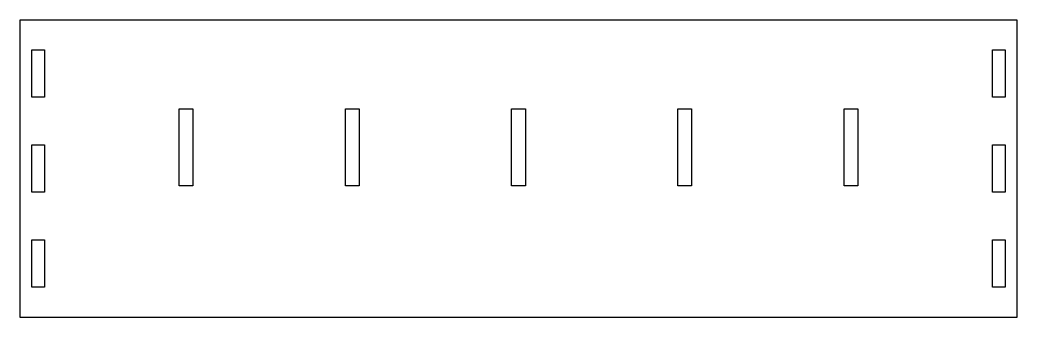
# Model space of a CAD drawing. Header units: inches. Extents: x -5.2 to 5.2, y -1.1 to 2.1.
import ezdxf

# ---------------------------------------------------------------- set-up
doc = ezdxf.new("R2010")
doc.units = ezdxf.units.IN
doc.layers.get('0').update_dxf_attribs({"linetype": 'CONTINUOUS'})

msp = doc.modelspace()

# ---------------------------------------------------------------- linework, layer by layer
for points in [[(-5.25, 2.062), (-5.25, -1.063), (5.25, -1.063), (5.25, 2.062)], [(-4.99, 1.25), (-5.125, 1.25), (-5.125, 1.75), (-4.99, 1.75)], [(4.99, 1.25), (4.99, 1.75), (5.125, 1.75), (5.125, 1.25)], [(-3.572, 0.319), (-3.572, 1.128), (-3.428, 1.128), (-3.428, 0.319)], [(-1.822, 0.319), (-1.822, 1.128), (-1.678, 1.128), (-1.678, 0.319)], [(0.072, 1.128), (0.072, 0.319), (-0.072, 0.319), (-0.072, 1.128)], [(1.678, 0.319), (1.678, 1.128), (1.822, 1.128), (1.822, 0.319)], [(3.428, 0.319), (3.428, 1.128), (3.572, 1.128), (3.572, 0.319)], [(-5.125, 0.25), (-5.125, 0.75), (-4.99, 0.75), (-4.99, 0.25)], [(4.99, 0.75), (5.125, 0.75), (5.125, 0.25), (4.99, 0.25)], [(-4.99, -0.75), (-5.125, -0.75), (-5.125, -0.25), (-4.99, -0.25)], [(4.99, -0.25), (5.125, -0.25), (5.125, -0.75), (4.99, -0.75)]]:
    msp.add_lwpolyline(points, close=True)

doc.saveas('drawing.dxf')
